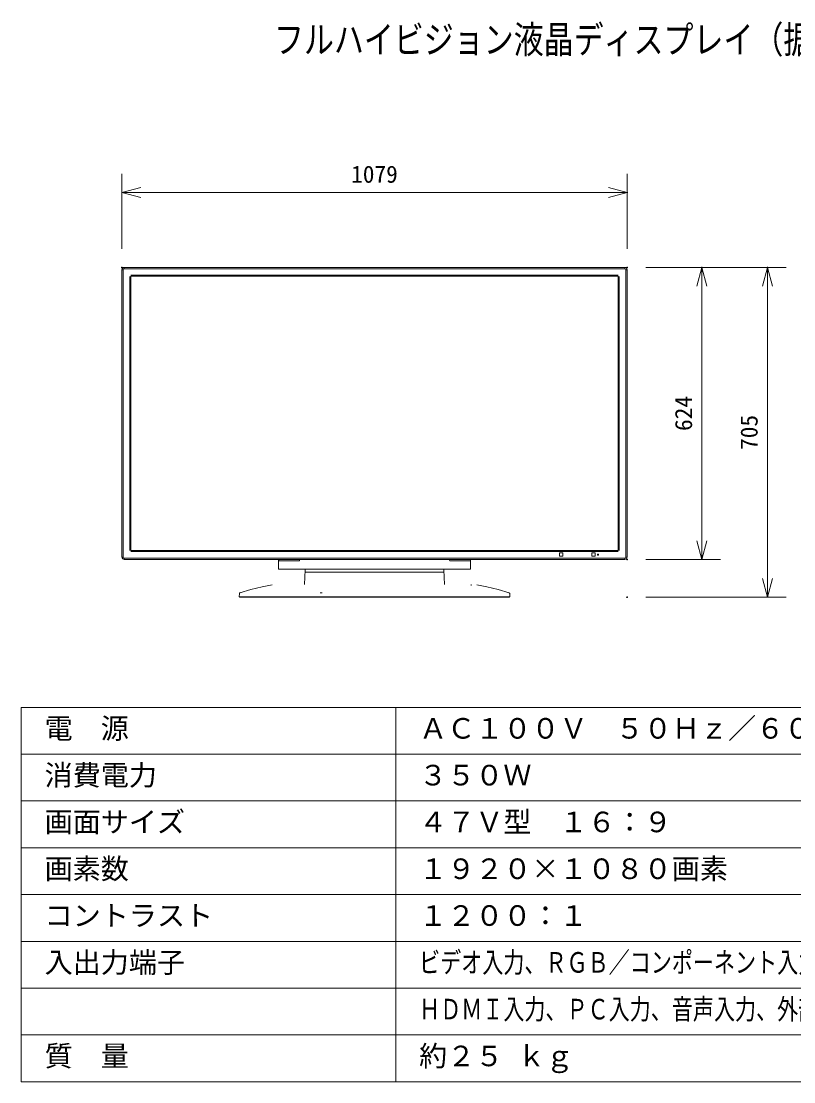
# Model space of a CAD drawing. Units: millimetres, scale not verified. Extents: x -62 to 63, y -56 to 57.
# Drawn here: x -62.5 to 20, y -56.5 to 56.9 of the extents above; entities that cross this region are included whole.
import ezdxf
from ezdxf.enums import TextEntityAlignment as Align

# ---------------------------------------------------------------- set-up
doc = ezdxf.new("R2010")
doc.units = ezdxf.units.MM
doc.header["$LTSCALE"] = 0.125
doc.header["$PDMODE"] = 32
doc.header["$PDSIZE"] = 0.0625
for name, color, linetype, lineweight in [('0-0_0', 1, 'Continuous', 18), ('0-2_WAKU', 1, 'Continuous', 18), ('0-4_GAIKEI', 1, 'Continuous', 18), ('0-5_SUNPO', 7, 'Continuous', 20)]:
    doc.layers.add(name, color=color, linetype=linetype, lineweight=lineweight)
doc.layers.add('0-1_DEFPOINTS', color=7, linetype='Continuous')
doc.layers.add('0-3_MOJI1', color=7, linetype='Continuous')
doc.styles.add('ＭＳ ゴシック', font='')
doc.styles.get('ＭＳ ゴシック').set_extended_font_data('MS Gothic')

# ---------------------------------------------------------------- blocks, each defined once
blk = doc.blocks.new('_OPEN30')
at = {"layer": '0-0_0', "color": 7, "lineweight": 20}
blk.add_line((0, 0), (-1, 0), dxfattribs=at)
blk.add_lwpolyline([(-1, 0.26795), (0, 0), (-1, -0.26795)], dxfattribs=at)
blk = doc.blocks.new('D8')
at = {"layer": '0-1_DEFPOINTS'}
for p in [(-1.537, 31.742), (13.463, 31.742), (-1.537, -3.5056)]:
    blk.add_point(p, dxfattribs=at)
at = {"layer": '0-5_SUNPO'}
for p, q in [((0.463, 31.742), (15.463, 31.742)), ((13.463, -1.5056), (13.463, 29.742)), ((0.463, -3.5056), (15.463, -3.5056))]:
    blk.add_line(p, q, dxfattribs=at)
at = {"layer": '0-5_SUNPO', "xscale": 2, "yscale": 2}
for p, rotation in [((13.463, 31.742), 90), ((13.463, -3.5056), 270)]:
    blk.add_blockref('_OPEN30', p, dxfattribs=dict(at, rotation=rotation))
at = {"layer": '0-5_SUNPO', "style": 'ＭＳ ゴシック'}
blk.add_text('705', height=1.833, rotation=90, dxfattribs=at).set_placement((12.963, 12.2432), align=Align.BOTTOM_LEFT)
blk = doc.blocks.new('D7')
at = {"layer": '0-1_DEFPOINTS'}
for p in [(-1.537, 31.742), (6.463, 31.742), (-1.537, 0.542)]:
    blk.add_point(p, dxfattribs=at)
at = {"layer": '0-5_SUNPO'}
for p, q in [((0.463, 31.742), (8.463, 31.742)), ((6.463, 2.542), (6.463, 29.742)), ((0.463, 0.542), (8.463, 0.542))]:
    blk.add_line(p, q, dxfattribs=at)
at = {"layer": '0-5_SUNPO', "xscale": 2, "yscale": 2}
for p, rotation in [((6.463, 31.742), 90), ((6.463, 0.542), 270)]:
    blk.add_blockref('_OPEN30', p, dxfattribs=dict(at, rotation=rotation))
at = {"layer": '0-5_SUNPO', "style": 'ＭＳ ゴシック'}
blk.add_text('624', height=1.833, rotation=90, dxfattribs=at).set_placement((5.963, 14.267), align=Align.BOTTOM_LEFT)
blk = doc.blocks.new('D6')
at = {"layer": '0-1_DEFPOINTS'}
for p in [(-1.5323, 39.7315), (-55.4823, 31.7315), (-1.5323, 31.7315)]:
    blk.add_point(p, dxfattribs=at)
at = {"layer": '0-5_SUNPO'}
for p, q in [((-55.4823, 33.7315), (-55.4823, 41.7315)), ((-1.5323, 33.7315), (-1.5323, 41.7315)), ((-53.4823, 39.7315), (-3.5323, 39.7315))]:
    blk.add_line(p, q, dxfattribs=at)
at = {"layer": '0-5_SUNPO', "xscale": 2, "yscale": 2, "rotation": 180}
blk.add_blockref('_OPEN30', (-55.4823, 39.7315), dxfattribs=at)
at = {"layer": '0-5_SUNPO', "xscale": 2, "yscale": 2}
blk.add_blockref('_OPEN30', (-1.5323, 39.7315), dxfattribs=at)
at = {"layer": '0-5_SUNPO', "style": 'ＭＳ ゴシック'}
blk.add_text('1079', height=1.833, dxfattribs=at).set_placement((-31.0073, 40.2315), align=Align.BOTTOM_LEFT)

msp = doc.modelspace()

# ---------------------------------------------------------------- linework, layer by layer
at = {"layer": '0-0_0', "color": 7}
for p, q in [((-35.0083, -1.6984), (-35.0083, -0.6484)), ((-14.5083, -0.6484), (-14.5083, -1.6984)), ((-35.0083, -1.6984), (-14.5083, -1.6984)), ((-32.1625, -1.7458), (-32.2453, -3.3254)), ((-17.3541, -1.7458), (-17.2713, -3.3254)), ((-39.1961, -4.2993), (-39.2144, -4.6484)), ((-37.9623, -3.8705), (-39.1449, -4.232)), ((-38.9598, -4.2298), (-38.977, -4.2298)), ((-10.5395, -4.2298), (-10.5567, -4.2298)), ((-10.3204, -4.2993), (-10.3021, -4.6484)), ((-10.3022, -4.6484), (-39.2144, -4.6484)), ((-39.1662, -4.6984), (-39.167, -4.6484)), ((-10.5247, -4.6484), (-10.5255, -4.6984)), ((-10.3504, -4.6984), (-10.3495, -4.6484))]:
    msp.add_line(p, q, dxfattribs=at)
at = {"layer": '0-0_0'}
for p, q in [((-34.9979, -0.7501), (-34.9997, -0.6484)), ((-34.9963, -0.7501), (-34.9981, -0.6484)), ((-34.9979, -0.6484), (-34.9961, -0.7501)), ((-34.9963, -0.7501), (-34.9979, -0.7501)), ((-34.9979, -0.7501), (-34.9979, -0.7501)), ((-34.9961, -0.7501), (-34.9963, -0.7501)), ((-34.9479, -0.7992), (-32.8186, -0.7992)), ((-32.7686, -0.6484), (-32.7703, -0.7501)), ((-32.7687, -0.7501), (-32.7703, -0.7501)), ((-32.7687, -0.7501), (-32.7669, -0.6484)), ((-16.7479, -0.7501), (-16.7497, -0.6484)), ((-16.6979, -0.7992), (-14.5704, -0.7992)), ((-14.5702, -0.7992), (-14.5686, -0.7992)), ((-14.5169, -0.6484), (-14.5187, -0.7501)), ((-32.1367, -2.0234), (-17.3798, -2.0234)), ((-14.453, -3.4253), (-14.4315, -3.3437)), ((-30.3638, -4.2326), (-30.5747, -4.2325)), ((-10.3504, -4.6984), (-39.1661, -4.6984))]:
    msp.add_line(p, q, dxfattribs=at)
at = {"layer": '0-0_0', "color": 7}
for points in [[(-35.6832, -3.3717), (-36.767, -3.5759), (-37.9623, -3.8705)], [(-10.3716, -4.232), (-11.5502, -3.8717), (-12.7456, -3.5768), (-13.8334, -3.3717)], [(-39.1449, -4.232), (-39.1501, -4.234), (-39.1658, -4.243), (-39.1808, -4.2576), (-39.1915, -4.2773), (-39.1961, -4.2992)], [(-10.3204, -4.2993), (-10.3216, -4.2899), (-10.3286, -4.2691), (-10.3427, -4.2498), (-10.361, -4.2366), (-10.3716, -4.232)]]:
    msp.add_lwpolyline(points, dxfattribs=at)
at = {"layer": '0-0_0'}
for centre, start, end in [((-34.9479, -0.7492), 181.0176, 270), ((-32.8186, -0.7492), 270, 358.9824)]:
    msp.add_arc(centre, 0.05, start, end, dxfattribs=at)
at = {"layer": '0-0_0', "color": 7}
for centre, start, end in [((-32.1126, -1.7484), 118.99998, 177), ((-17.404, -1.7484), 3, 61.00002)]:
    msp.add_arc(centre, 0.05, start, end, dxfattribs=at)
at = {"layer": '0-2_WAKU', "color": 4}
for p, q in [((-62.4969, -16.4543), (-62.4969, -56.4543)), ((-62.4969, -16.4543), (62.5031, -16.4543)), ((-22.4969, -16.4543), (-22.4969, -56.4543)), ((62.5031, -56.4543), (-62.4969, -56.4543))]:
    msp.add_line(p, q, dxfattribs=at)
at = {"layer": '0-2_WAKU'}
for p, q in [((-62.4969, -21.4543), (62.5031, -21.4543)), ((-62.4969, -26.4543), (62.5031, -26.4543)), ((-62.4969, -31.4543), (62.5031, -31.4543)), ((-62.4969, -36.4543), (62.5031, -36.4543)), ((-62.4969, -41.4543), (62.5031, -41.4543)), ((-62.4969, -46.4543), (62.5031, -46.4543)), ((-62.4969, -51.4543), (62.5031, -51.4543))]:
    msp.add_line(p, q, dxfattribs=at)
at = {"layer": '0-4_GAIKEI', "color": 7}
for p, q in [((-51.7333, 30.2975), (-51.7333, -0.3992)), ((-51.4841, 30.5467), (1.9675, 30.5467)), ((2.2167, -0.3992), (2.2167, 30.2975)), ((1.9675, -0.6484), (-51.4841, -0.6484))]:
    msp.add_line(p, q, dxfattribs=at)
at = {"layer": '0-4_GAIKEI'}
for p, q in [((-51.5923, 30.2975), (-51.7333, 30.2975)), ((-51.5923, 30.2975), (-51.5923, -0.3992)), ((-51.4841, 30.4057), (-51.4841, 30.5467)), ((1.9675, 30.4057), (-51.4841, 30.4057)), ((-50.8994, 29.5923), (-50.8994, 0.3051)), ((-50.7952, 0.2897), (-50.7952, 29.6086)), ((-50.7952, 29.6086), (1.2786, 29.6086)), ((1.2623, 29.7128), (-50.7798, 29.7128)), ((1.2786, 29.6086), (1.2786, 0.2897)), ((1.3828, 0.306), (1.3828, 29.5932)), ((1.9675, 30.4057), (1.9675, 30.5467)), ((2.0757, 30.2975), (2.2167, 30.2975)), ((2.0757, -0.3992), (2.0757, 30.2975)), ((1.2786, 0.2897), (-50.7952, 0.2897)), ((-50.7789, 0.1855), (1.2633, 0.1855)), ((-4.6359, 0.0484), (-4.991, 0.0484)), ((-4.991, 0.0484), (-4.991, -0.3067)), ((-4.6359, -0.3067), (-4.6359, 0.0484)), ((-1.2057, 0.0484), (-1.5608, 0.0484)), ((-1.5608, 0.0484), (-1.5608, -0.3067)), ((-1.2057, -0.3067), (-1.2057, 0.0484)), ((-51.5923, -0.3992), (-51.7333, -0.3992)), ((-51.4841, -0.5074), (-51.4841, -0.6484)), ((-51.4841, -0.5074), (1.9675, -0.5074)), ((-4.991, -0.3067), (-4.6359, -0.3067)), ((-1.5608, -0.3067), (-1.2057, -0.3067)), ((-0.8219, -0.0704), (-0.9394, -0.0704)), ((-0.9394, -0.0704), (-0.9394, -0.1879)), ((-0.9394, -0.1879), (-0.8219, -0.1879)), ((-0.8219, -0.1879), (-0.8219, -0.0704)), ((1.9675, -0.5074), (1.9675, -0.6484)), ((2.0757, -0.3992), (2.2167, -0.3992))]:
    msp.add_line(p, q, dxfattribs=at)
at = {"layer": '0-4_GAIKEI', "color": 7}
for centre, start, end in [((-51.4841, 30.2975), 90, 180), ((1.9675, 30.2975), 0, 90), ((-51.4841, -0.3992), 180, 270), ((1.9675, -0.3992), 270, 0)]:
    msp.add_arc(centre, 0.2492, start, end, dxfattribs=at)
at = {"layer": '0-4_GAIKEI'}
for centre, start, end in [((-51.4841, 30.2975), 90, 180), ((1.9675, 30.2975), 0, 90), ((-51.4841, -0.3992), 180, 270), ((1.9675, -0.3992), 270, 0)]:
    msp.add_arc(centre, 0.1081, start, end, dxfattribs=at)

# ---------------------------------------------------------------- block references
at = {"layer": '0-5_SUNPO'}
for name in ['D6', 'D8', 'D7']:
    msp.add_blockref(name, (3.749, -1.1928), dxfattribs=at)

# ---------------------------------------------------------------- texts
at = {"layer": '0-3_MOJI1', "style": 'ＭＳ ゴシック'}
for s, height, width, p in [('フルハイビジョン液晶ディスプレイ（据置スタンド付）', 2.933, 0.8, (-35.4969, 52.5457)), ('ビデオ入力、ＲＧＢ／コンポーネント入力、ＤＶＩ－Ｄ入力／出力、', 2.199, 0.75, (-19.9969, -45.4543)), ('ＨＤＭＩ入力、ＰＣ入力、音声入力、外部制御端子、ＳＬＯＴ２．０', 2.199, 0.75, (-19.9969, -50.4543))]:
    msp.add_text(s, height=height, dxfattribs=dict(at, width=width)).set_placement(p, align=Align.BOTTOM_LEFT)
for s, p in [('電  源', (-59.9969, -20.4543)), ('ＡＣ１００Ｖ\u3000５０Ｈｚ／６０Ｈｚ', (-19.9969, -20.4543)), ('消費電力', (-59.9969, -25.4543)), ('３５０Ｗ', (-19.9969, -25.4543)), ('画面サイズ', (-59.9969, -30.4543)), ('４７Ｖ型\u3000１６：９', (-19.9969, -30.4543)), ('画素数', (-59.9969, -35.4543)), ('１９２０×１０８０画素', (-19.9969, -35.4543)), ('コントラスト', (-59.9969, -40.4543)), ('１２００：１', (-19.9969, -40.4543)), ('入出力端子', (-59.9969, -45.4543)), ('質\u3000量', (-59.9969, -55.4543)), ('約２５ ｋｇ', (-19.9969, -55.4543))]:
    msp.add_text(s, height=2.199, dxfattribs=at).set_placement(p, align=Align.BOTTOM_LEFT)

doc.saveas('drawing.dxf')
